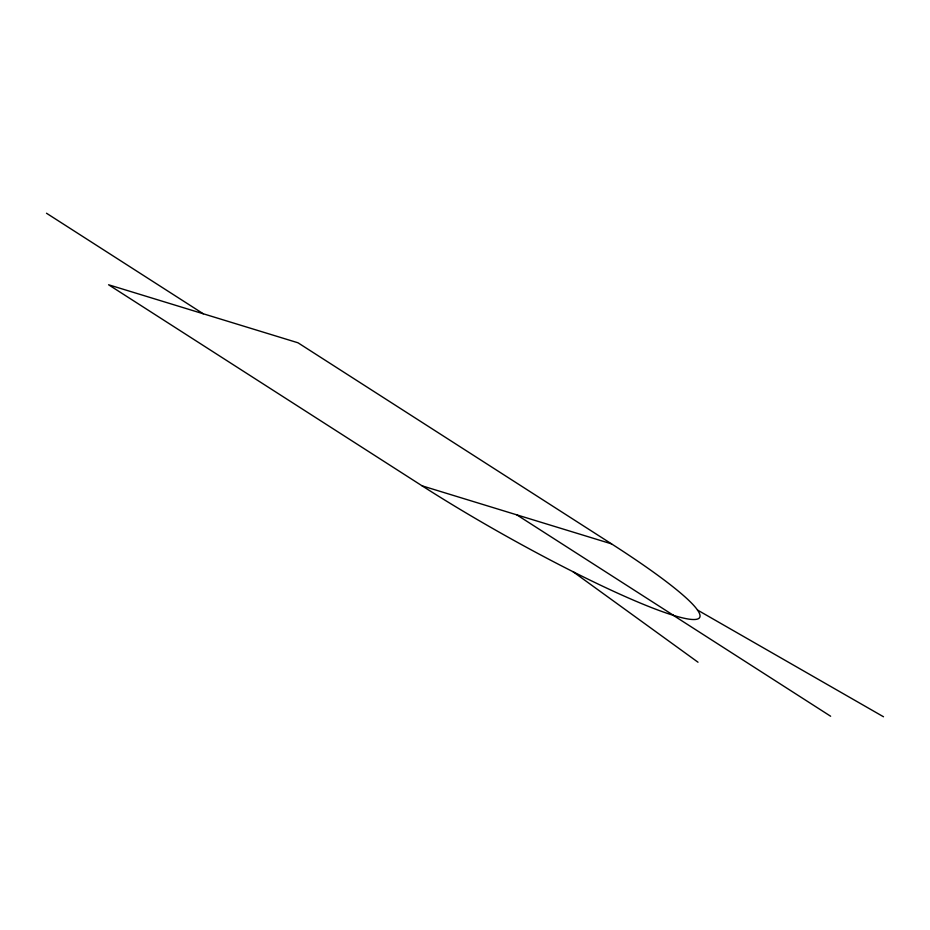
<?xml version="1.0" encoding="UTF-8"?>
<svg xmlns="http://www.w3.org/2000/svg" width="930" height="930" viewBox="0 0 930 930"><rect width="100%" height="100%" fill="white"/><g stroke="black" fill="none" stroke-linecap="round" stroke-linejoin="round"><path stroke-width="1.4" d="M422.127 485.855L611.545 543.876A209.61 23.727 29.3 0 1 673.611 615.416A209.61 23.727 29.3 0 1 422.127 485.855L108.578 284.766L297.984 342.786L611.545 543.876M697.465 610.022L883.5 716.763M46.5 213.237L203.275 313.782M516.836 514.871L673.611 615.416M673.239 615.3L830.641 716.24M573.054 571.729L698.012 662.218"/></g></svg>
